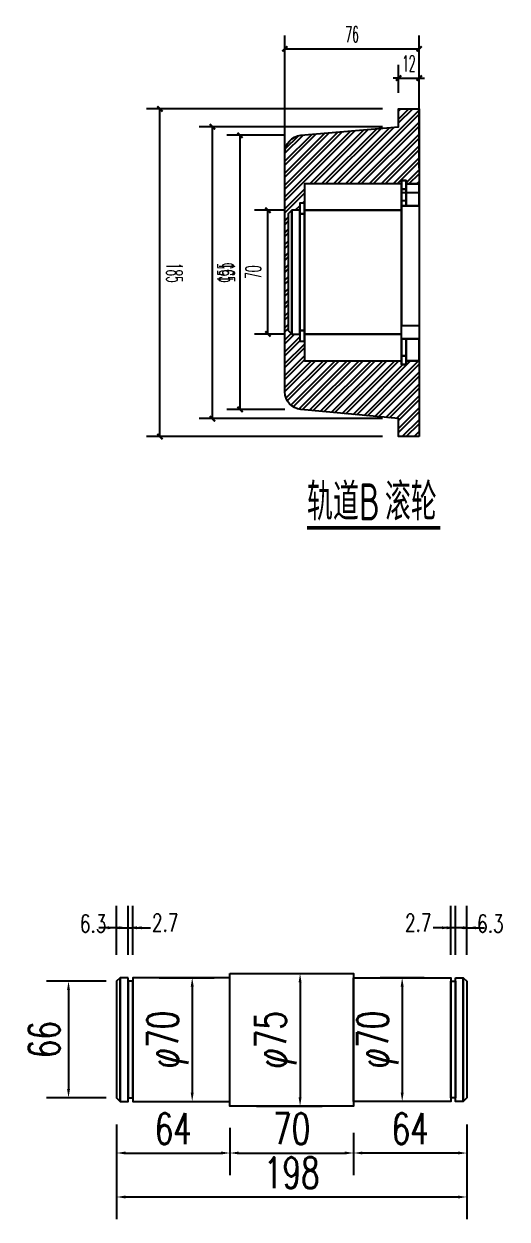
# Model space of a CAD drawing. Header units: millimetres. Extents: x -1443632 to -1307761, y 1430256 to 1527696.
# Drawn here: x -1430586 to -1430313, y 1501398 to 1502074 of the extents above; entities that cross this region are included whole.
import ezdxf

# ---------------------------------------------------------------- set-up
doc = ezdxf.new("R2010")
doc.units = ezdxf.units.MM
doc.header["$LTSCALE"] = 10
doc.layers.get('0').update_dxf_attribs({"linetype": 'CONTINUOUS'})
doc.layers.get('DEFPOINTS').update_dxf_attribs({"linetype": 'CONTINUOUS'})
for name, color, linetype in [('PUB_TEXT', 7, 'CONTINUOUS'), ('W-PLASTIC_RAILINGS塑木栏杆', 6, 'CONTINUOUS'), ('WALL', 9, 'CONTINUOUS'), ('景-通用-文字', 7, 'CONTINUOUS'), ('钢', 172, 'CONTINUOUS')]:
    doc.layers.add(name, color=color, linetype=linetype)
doc.styles.add('_TCH_DIM_T3', font='SIMPLEX.shx', dxfattribs={"width": 0.494118, "bigfont": 'GBCBIG.shx'})
doc.styles.get("Standard").update_dxf_attribs({"font": 'tssdeng.shx', "width": 0.7, "bigfont": 'hztxt.shx'})
doc.styles.add('STANDARD_T3', font='simplex.shx', dxfattribs={"width": 0.7, "bigfont": 'gbcbig.shx'})
doc.dimstyles.new('_TCH_ARCH&&3', dxfattribs={"dimtxt": 8.925, "dimasz": 3, "dimexe": 7.5, "dimexo": 9, "dimgap": 3.7875, "dimtad": 1, "dimdec": 0, "dimzin": 0, "dimdsep": 46, "dimtxsty": '_TCH_DIM_T3', "dimblk": 'ARCHTICK', "dimcen": 0.09, "dimclrt": 7, "dimazin": 2, "dimtfac": 1, "dimtdec": 0, "dimtix": 1, "dimtmove": 2, "dimatfit": 3, "dimfxl": 0, "dimtolj": 1, "dimtzin": 0, "dimarcsym": 0})
doc.dimstyles.new('W&&5', dxfattribs={"dimtxt": 17.5, "dimasz": 5, "dimexe": 12.5, "dimexo": 15, "dimgap": 5, "dimtad": 1, "dimdec": 0, "dimzin": 0, "dimdsep": 46, "dimtxsty": 'STANDARD_T3', "dimcen": 0.09, "dimclrd": 1, "dimclre": 1, "dimclrt": 7, "dimazin": 2, "dimtfac": 1, "dimtdec": 0, "dimtix": 1, "dimtmove": 2, "dimatfit": 3, "dimfxl": 0, "dimtolj": 1, "dimtzin": 0, "dimarcsym": 0})

# ---------------------------------------------------------------- blocks, each defined once
blk = doc.blocks.new('*D675')
at = {"layer": 'DEFPOINTS', "color": 0, "transparency": 16777216}
for p in [(-1430524.65, 1501534.8), (-1430524.65, 1501464.79), (-1430491.04, 1501464.79)]:
    blk.add_point(p, dxfattribs=at)
at = {"layer": 'W-PLASTIC_RAILINGS塑木栏杆', "color": 1, "lineweight": -2, "transparency": 16777216}
for p, q in [((-1430509.65, 1501534.8), (-1430478.54, 1501534.8)), ((-1430491.04, 1501529.8), (-1430491.04, 1501469.79)), ((-1430509.65, 1501464.79), (-1430478.54, 1501464.79))]:
    blk.add_line(p, q, dxfattribs=at)
at = {"layer": 'W-PLASTIC_RAILINGS塑木栏杆', "color": 1, "transparency": 16777216}
for points in [[(-1430491.87, 1501529.8), (-1430490.21, 1501529.8), (-1430491.04, 1501534.8)], [(-1430491.87, 1501469.79), (-1430490.21, 1501469.79), (-1430491.04, 1501464.79)]]:
    blk.add_solid(points, dxfattribs=at)
at = {"layer": 'W-PLASTIC_RAILINGS塑木栏杆', "color": 7, "transparency": 16777216, "insert": (-1430504.79, 1501499.79), "char_height": 17.5, "attachment_point": 5, "rotation": 90, "style": 'STANDARD_T3'}
blk.add_mtext('\\A1;φ70', dxfattribs=at)
blk = doc.blocks.new('*D682')
at = {"layer": 'DEFPOINTS', "color": 0, "transparency": 16777216}
for p in [(-1430469.75, 1501537.25), (-1430469.75, 1501462.12), (-1430430.03, 1501462.12)]:
    blk.add_point(p, dxfattribs=at)
at = {"layer": 'W-PLASTIC_RAILINGS塑木栏杆', "color": 1, "lineweight": -2, "transparency": 16777216}
for p, q in [((-1430454.75, 1501537.25), (-1430417.53, 1501537.25)), ((-1430430.03, 1501532.25), (-1430430.03, 1501467.12)), ((-1430454.75, 1501462.12), (-1430417.53, 1501462.12))]:
    blk.add_line(p, q, dxfattribs=at)
at = {"layer": 'W-PLASTIC_RAILINGS塑木栏杆', "color": 1, "transparency": 16777216}
for points in [[(-1430430.86, 1501532.25), (-1430429.19, 1501532.25), (-1430430.03, 1501537.25)], [(-1430430.86, 1501467.12), (-1430429.19, 1501467.12), (-1430430.03, 1501462.12)]]:
    blk.add_solid(points, dxfattribs=at)
at = {"layer": 'W-PLASTIC_RAILINGS塑木栏杆', "color": 7, "transparency": 16777216, "insert": (-1430443.78, 1501499.68), "char_height": 17.5, "attachment_point": 5, "rotation": 90, "style": 'STANDARD_T3'}
blk.add_mtext('\\A1;φ75', dxfattribs=at)
blk = doc.blocks.new('*D683')
at = {"layer": 'DEFPOINTS', "color": 0, "transparency": 16777216}
for p in [(-1430524.65, 1501532.8), (-1430561, 1501466.79), (-1430524.65, 1501466.79)]:
    blk.add_point(p, dxfattribs=at)
at = {"layer": 'W-PLASTIC_RAILINGS塑木栏杆', "color": 1, "lineweight": -2, "transparency": 16777216}
for p, q in [((-1430539.65, 1501532.8), (-1430573.5, 1501532.8)), ((-1430561, 1501527.8), (-1430561, 1501471.79)), ((-1430539.65, 1501466.79), (-1430573.5, 1501466.79))]:
    blk.add_line(p, q, dxfattribs=at)
at = {"layer": 'W-PLASTIC_RAILINGS塑木栏杆', "color": 1, "transparency": 16777216}
for points in [[(-1430561.83, 1501527.8), (-1430560.17, 1501527.8), (-1430561, 1501532.8)], [(-1430561.83, 1501471.79), (-1430560.17, 1501471.79), (-1430561, 1501466.79)]]:
    blk.add_solid(points, dxfattribs=at)
at = {"layer": 'W-PLASTIC_RAILINGS塑木栏杆', "color": 7, "transparency": 16777216, "insert": (-1430574.75, 1501499.79), "char_height": 17.5, "attachment_point": 5, "rotation": 90, "style": 'STANDARD_T3'}
blk.add_mtext('\\A1;66', dxfattribs=at)
blk = doc.blocks.new('*D684')
at = {"layer": 'DEFPOINTS', "color": 0, "transparency": 16777216}
for p in [(-1430527.32, 1501563.06), (-1430533.77, 1501532.8), (-1430527.32, 1501532.8)]:
    blk.add_point(p, dxfattribs=at)
at = {"layer": 'W-PLASTIC_RAILINGS塑木栏杆', "color": 1, "lineweight": -2, "transparency": 16777216}
for p, q in [((-1430533.77, 1501547.8), (-1430533.77, 1501575.56)), ((-1430527.32, 1501547.8), (-1430527.32, 1501575.56)), ((-1430538.77, 1501563.06), (-1430543.77, 1501563.06)), ((-1430533.77, 1501563.06), (-1430527.32, 1501563.06)), ((-1430522.32, 1501563.06), (-1430517.32, 1501563.06))]:
    blk.add_line(p, q, dxfattribs=at)
at = {"layer": 'W-PLASTIC_RAILINGS塑木栏杆', "color": 1, "transparency": 16777216}
for points in [[(-1430538.77, 1501563.9), (-1430538.77, 1501562.23), (-1430533.77, 1501563.06)], [(-1430522.32, 1501563.9), (-1430522.32, 1501562.23), (-1430527.32, 1501563.06)]]:
    blk.add_solid(points, dxfattribs=at)
at = {"layer": 'W-PLASTIC_RAILINGS塑木栏杆', "color": 7, "transparency": 16777216, "insert": (-1430547.07, 1501565.42), "char_height": 10, "attachment_point": 5, "style": 'STANDARD_T3'}
blk.add_mtext('\\A1;6.3', dxfattribs=at)
blk = doc.blocks.new('*D676')
at = {"layer": 'DEFPOINTS', "color": 0, "transparency": 16777216}
for p in [(-1430524.65, 1501563.06), (-1430527.32, 1501532.8), (-1430524.65, 1501532.8)]:
    blk.add_point(p, dxfattribs=at)
at = {"layer": 'W-PLASTIC_RAILINGS塑木栏杆', "color": 1, "lineweight": -2, "transparency": 16777216}
for p, q in [((-1430527.32, 1501547.8), (-1430527.32, 1501575.56)), ((-1430524.65, 1501547.8), (-1430524.65, 1501575.56)), ((-1430532.32, 1501563.06), (-1430537.32, 1501563.06)), ((-1430527.32, 1501563.06), (-1430524.65, 1501563.06)), ((-1430519.65, 1501563.06), (-1430514.65, 1501563.06))]:
    blk.add_line(p, q, dxfattribs=at)
at = {"layer": 'W-PLASTIC_RAILINGS塑木栏杆', "color": 1, "transparency": 16777216}
for points in [[(-1430532.32, 1501563.9), (-1430532.32, 1501562.23), (-1430527.32, 1501563.06)], [(-1430519.65, 1501563.9), (-1430519.65, 1501562.23), (-1430524.65, 1501563.06)]]:
    blk.add_solid(points, dxfattribs=at)
at = {"layer": 'W-PLASTIC_RAILINGS塑木栏杆', "color": 7, "transparency": 16777216, "insert": (-1430506.31, 1501565.95), "char_height": 10, "attachment_point": 5, "style": 'STANDARD_T3'}
blk.add_mtext('\\A1;2.7', dxfattribs=at)
blk = doc.blocks.new('*D677')
at = {"layer": 'DEFPOINTS', "color": 0, "transparency": 16777216}
for p in [(-1430342.17, 1501563.06), (-1430342.17, 1501532.8), (-1430335.72, 1501532.8)]:
    blk.add_point(p, dxfattribs=at)
at = {"layer": 'W-PLASTIC_RAILINGS塑木栏杆', "color": 1, "lineweight": -2, "transparency": 16777216}
for p, q in [((-1430342.17, 1501547.8), (-1430342.17, 1501575.56)), ((-1430335.72, 1501547.8), (-1430335.72, 1501575.56)), ((-1430347.17, 1501563.06), (-1430352.17, 1501563.06)), ((-1430335.72, 1501563.06), (-1430342.17, 1501563.06)), ((-1430330.72, 1501563.06), (-1430325.72, 1501563.06))]:
    blk.add_line(p, q, dxfattribs=at)
at = {"layer": 'W-PLASTIC_RAILINGS塑木栏杆', "color": 1, "transparency": 16777216}
for points in [[(-1430347.17, 1501563.9), (-1430347.17, 1501562.23), (-1430342.17, 1501563.06)], [(-1430330.72, 1501563.9), (-1430330.72, 1501562.23), (-1430335.72, 1501563.06)]]:
    blk.add_solid(points, dxfattribs=at)
at = {"layer": 'W-PLASTIC_RAILINGS塑木栏杆', "color": 7, "transparency": 16777216, "insert": (-1430322.41, 1501565.42), "char_height": 10, "attachment_point": 5, "style": 'STANDARD_T3'}
blk.add_mtext('\\A1;6.3', dxfattribs=at)
blk = doc.blocks.new('*D678')
at = {"layer": 'DEFPOINTS', "color": 0, "transparency": 16777216}
for p in [(-1430344.83, 1501563.06), (-1430344.83, 1501532.8), (-1430342.17, 1501532.8)]:
    blk.add_point(p, dxfattribs=at)
at = {"layer": 'W-PLASTIC_RAILINGS塑木栏杆', "color": 1, "lineweight": -2, "transparency": 16777216}
for p, q in [((-1430344.83, 1501547.8), (-1430344.83, 1501575.56)), ((-1430342.17, 1501547.8), (-1430342.17, 1501575.56)), ((-1430349.83, 1501563.06), (-1430354.83, 1501563.06)), ((-1430342.17, 1501563.06), (-1430344.83, 1501563.06)), ((-1430337.17, 1501563.06), (-1430332.17, 1501563.06))]:
    blk.add_line(p, q, dxfattribs=at)
at = {"layer": 'W-PLASTIC_RAILINGS塑木栏杆', "color": 1, "transparency": 16777216}
for points in [[(-1430349.83, 1501563.9), (-1430349.83, 1501562.23), (-1430344.83, 1501563.06)], [(-1430337.17, 1501563.9), (-1430337.17, 1501562.23), (-1430342.17, 1501563.06)]]:
    blk.add_solid(points, dxfattribs=at)
at = {"layer": 'W-PLASTIC_RAILINGS塑木栏杆', "color": 7, "transparency": 16777216, "insert": (-1430363.17, 1501565.95), "char_height": 10, "attachment_point": 5, "style": 'STANDARD_T3'}
blk.add_mtext('\\A1;2.7', dxfattribs=at)
blk = doc.blocks.new('*D679')
at = {"layer": 'DEFPOINTS', "color": 0, "transparency": 16777216}
for p in [(-1430344.83, 1501534.8), (-1430372.28, 1501464.79), (-1430344.83, 1501464.79)]:
    blk.add_point(p, dxfattribs=at)
at = {"layer": 'W-PLASTIC_RAILINGS塑木栏杆', "color": 1, "lineweight": -2, "transparency": 16777216}
for p, q in [((-1430359.83, 1501534.8), (-1430384.78, 1501534.8)), ((-1430372.28, 1501529.8), (-1430372.28, 1501469.79)), ((-1430359.83, 1501464.79), (-1430384.78, 1501464.79))]:
    blk.add_line(p, q, dxfattribs=at)
at = {"layer": 'W-PLASTIC_RAILINGS塑木栏杆', "color": 1, "transparency": 16777216}
for points in [[(-1430373.12, 1501529.8), (-1430371.45, 1501529.8), (-1430372.28, 1501534.8)], [(-1430373.12, 1501469.79), (-1430371.45, 1501469.79), (-1430372.28, 1501464.79)]]:
    blk.add_solid(points, dxfattribs=at)
at = {"layer": 'W-PLASTIC_RAILINGS塑木栏杆', "color": 7, "transparency": 16777216, "insert": (-1430386.03, 1501499.79), "char_height": 17.5, "attachment_point": 5, "rotation": 90, "style": 'STANDARD_T3'}
blk.add_mtext('\\A1;φ70', dxfattribs=at)
blk = doc.blocks.new('*D685')
at = {"layer": 'DEFPOINTS', "color": 0, "transparency": 16777216}
for p in [(-1430533.77, 1501466.79), (-1430469.75, 1501464.79), (-1430469.75, 1501435.64)]:
    blk.add_point(p, dxfattribs=at)
at = {"layer": 'W-PLASTIC_RAILINGS塑木栏杆', "color": 1, "lineweight": -2, "transparency": 16777216}
for p, q in [((-1430533.77, 1501451.79), (-1430533.77, 1501423.14)), ((-1430469.75, 1501449.79), (-1430469.75, 1501423.14)), ((-1430528.77, 1501435.64), (-1430474.75, 1501435.64))]:
    blk.add_line(p, q, dxfattribs=at)
at = {"layer": 'W-PLASTIC_RAILINGS塑木栏杆', "color": 1, "transparency": 16777216}
for points in [[(-1430528.77, 1501436.48), (-1430528.77, 1501434.81), (-1430533.77, 1501435.64)], [(-1430474.75, 1501436.48), (-1430474.75, 1501434.81), (-1430469.75, 1501435.64)]]:
    blk.add_solid(points, dxfattribs=at)
at = {"layer": 'W-PLASTIC_RAILINGS塑木栏杆', "color": 7, "transparency": 16777216, "insert": (-1430501.76, 1501449.39), "char_height": 17.5, "attachment_point": 5, "style": 'STANDARD_T3'}
blk.add_mtext('\\A1;64', dxfattribs=at)
blk = doc.blocks.new('*D680')
at = {"layer": 'DEFPOINTS', "color": 0, "transparency": 16777216}
for p in [(-1430335.72, 1501466.79), (-1430399.73, 1501462.12), (-1430399.73, 1501435.64)]:
    blk.add_point(p, dxfattribs=at)
at = {"layer": 'W-PLASTIC_RAILINGS塑木栏杆', "color": 1, "lineweight": -2, "transparency": 16777216}
for p, q in [((-1430399.73, 1501447.12), (-1430399.73, 1501423.14)), ((-1430335.72, 1501451.79), (-1430335.72, 1501423.14)), ((-1430340.72, 1501435.64), (-1430394.73, 1501435.64))]:
    blk.add_line(p, q, dxfattribs=at)
at = {"layer": 'W-PLASTIC_RAILINGS塑木栏杆', "color": 1, "transparency": 16777216}
for points in [[(-1430394.73, 1501436.48), (-1430394.73, 1501434.81), (-1430399.73, 1501435.64)], [(-1430340.72, 1501436.48), (-1430340.72, 1501434.81), (-1430335.72, 1501435.64)]]:
    blk.add_solid(points, dxfattribs=at)
at = {"layer": 'W-PLASTIC_RAILINGS塑木栏杆', "color": 7, "transparency": 16777216, "insert": (-1430367.73, 1501449.39), "char_height": 17.5, "attachment_point": 5, "style": 'STANDARD_T3'}
blk.add_mtext('\\A1;64', dxfattribs=at)
blk = doc.blocks.new('*D681')
at = {"layer": 'DEFPOINTS', "color": 0, "transparency": 16777216}
for p in [(-1430533.77, 1501466.79), (-1430335.72, 1501466.79), (-1430335.72, 1501410.75)]:
    blk.add_point(p, dxfattribs=at)
at = {"layer": 'W-PLASTIC_RAILINGS塑木栏杆', "color": 1, "lineweight": -2, "transparency": 16777216}
for p, q in [((-1430533.77, 1501451.79), (-1430533.77, 1501398.25)), ((-1430335.72, 1501451.79), (-1430335.72, 1501398.25)), ((-1430528.77, 1501410.75), (-1430340.72, 1501410.75))]:
    blk.add_line(p, q, dxfattribs=at)
at = {"layer": 'W-PLASTIC_RAILINGS塑木栏杆', "color": 1, "transparency": 16777216}
for points in [[(-1430528.77, 1501411.58), (-1430528.77, 1501409.91), (-1430533.77, 1501410.75)], [(-1430340.72, 1501411.58), (-1430340.72, 1501409.91), (-1430335.72, 1501410.75)]]:
    blk.add_solid(points, dxfattribs=at)
at = {"layer": 'W-PLASTIC_RAILINGS塑木栏杆', "color": 7, "transparency": 16777216, "insert": (-1430434.74, 1501424.5), "char_height": 17.5, "attachment_point": 5, "style": 'STANDARD_T3'}
blk.add_mtext('\\A1;198', dxfattribs=at)
blk = doc.blocks.new('*D674')
at = {"layer": 'DEFPOINTS', "color": 0, "transparency": 16777216}
for p in [(-1430469.75, 1501462.12), (-1430399.73, 1501462.12), (-1430399.73, 1501435.64)]:
    blk.add_point(p, dxfattribs=at)
at = {"layer": 'W-PLASTIC_RAILINGS塑木栏杆', "color": 1, "lineweight": -2, "transparency": 16777216}
for p, q in [((-1430469.75, 1501447.12), (-1430469.75, 1501423.14)), ((-1430399.73, 1501447.12), (-1430399.73, 1501423.14)), ((-1430464.75, 1501435.64), (-1430404.73, 1501435.64))]:
    blk.add_line(p, q, dxfattribs=at)
at = {"layer": 'W-PLASTIC_RAILINGS塑木栏杆', "color": 1, "transparency": 16777216}
for points in [[(-1430464.75, 1501436.48), (-1430464.75, 1501434.81), (-1430469.75, 1501435.64)], [(-1430404.73, 1501436.48), (-1430404.73, 1501434.81), (-1430399.73, 1501435.64)]]:
    blk.add_solid(points, dxfattribs=at)
at = {"layer": 'W-PLASTIC_RAILINGS塑木栏杆', "color": 7, "transparency": 16777216, "insert": (-1430434.74, 1501449.39), "char_height": 17.5, "attachment_point": 5, "style": 'STANDARD_T3'}
blk.add_mtext('\\A1;70', dxfattribs=at)
blk = doc.blocks.new('_ARCHTICK')
at = {"color": 0, "linetype": 'ByBlock', "const_width": 0.4}
blk.add_lwpolyline([(-0.5, -0.5), (0.5, 0.5)], dxfattribs=at)
blk = doc.blocks.new('*D928')
at = {"layer": 'DEFPOINTS', "color": 0, "transparency": 16777216}
for p in [(-1430362.67, 1502043.85), (-1430374.36, 1502026.43), (-1430362.67, 1502026.43)]:
    blk.add_point(p, dxfattribs=at)
at = {"layer": '景-通用-文字', "color": 0, "lineweight": -2, "transparency": 16777216}
for p, q in [((-1430374.36, 1502035.43), (-1430374.36, 1502051.35)), ((-1430362.67, 1502035.43), (-1430362.67, 1502051.35)), ((-1430374.36, 1502043.85), (-1430377.36, 1502043.85)), ((-1430374.36, 1502043.85), (-1430362.67, 1502043.85)), ((-1430362.67, 1502043.85), (-1430359.67, 1502043.85))]:
    blk.add_line(p, q, dxfattribs=at)
at = {"layer": '景-通用-文字', "color": 0, "lineweight": -2, "transparency": 16777216, "xscale": 3, "yscale": 3, "zscale": 3}
blk.add_blockref('_ARCHTICK', (-1430374.36, 1502043.85), dxfattribs=at)
at = {"layer": '景-通用-文字', "color": 0, "lineweight": -2, "transparency": 16777216, "xscale": 3, "yscale": 3, "zscale": 3, "rotation": 180}
blk.add_blockref('_ARCHTICK', (-1430362.67, 1502043.85), dxfattribs=at)
at = {"layer": '景-通用-文字', "color": 7, "transparency": 16777216, "insert": (-1430368.51, 1502052.1), "char_height": 8.925, "attachment_point": 5, "style": '_TCH_DIM_T3'}
blk.add_mtext('\\A1;12', dxfattribs=at)
blk = doc.blocks.new('*D929')
at = {"layer": 'DEFPOINTS', "color": 0, "transparency": 16777216}
for p in [(-1430362.67, 1502060.37), (-1430438.66, 1501983.91), (-1430362.67, 1501983.91)]:
    blk.add_point(p, dxfattribs=at)
at = {"layer": '景-通用-文字', "color": 0, "lineweight": -2, "transparency": 16777216}
for p, q in [((-1430438.66, 1501992.91), (-1430438.66, 1502067.87)), ((-1430362.67, 1501992.91), (-1430362.67, 1502067.87)), ((-1430438.66, 1502060.37), (-1430362.67, 1502060.37))]:
    blk.add_line(p, q, dxfattribs=at)
at = {"layer": '景-通用-文字', "color": 0, "lineweight": -2, "transparency": 16777216, "xscale": 3, "yscale": 3, "zscale": 3, "rotation": 180}
blk.add_blockref('_ARCHTICK', (-1430438.66, 1502060.37), dxfattribs=at)
at = {"layer": '景-通用-文字', "color": 0, "lineweight": -2, "transparency": 16777216, "xscale": 3, "yscale": 3, "zscale": 3}
blk.add_blockref('_ARCHTICK', (-1430362.67, 1502060.37), dxfattribs=at)
at = {"layer": '景-通用-文字', "color": 7, "transparency": 16777216, "insert": (-1430400.66, 1502068.62), "char_height": 8.925, "attachment_point": 5, "style": '_TCH_DIM_T3'}
blk.add_mtext('\\A1;76', dxfattribs=at)
blk = doc.blocks.new('*D930')
at = {"layer": 'DEFPOINTS', "color": 0, "transparency": 16777216}
for p in [(-1430509.32, 1502026.43), (-1430374.36, 1502026.43), (-1430374.35, 1501840.97)]:
    blk.add_point(p, dxfattribs=at)
at = {"layer": '景-通用-文字', "color": 0, "lineweight": -2, "transparency": 16777216}
for p, q in [((-1430383.36, 1502026.43), (-1430516.82, 1502026.43)), ((-1430509.31, 1501840.96), (-1430509.32, 1502026.43)), ((-1430383.35, 1501840.97), (-1430516.81, 1501840.96))]:
    blk.add_line(p, q, dxfattribs=at)
at = {"layer": '景-通用-文字', "color": 0, "lineweight": -2, "transparency": 16777216, "xscale": 3, "yscale": 3, "zscale": 3}
for p, rotation in [((-1430509.32, 1502026.43), 90.00282800344456), ((-1430509.31, 1501840.96), 270.0028280034446)]:
    blk.add_blockref('_ARCHTICK', p, dxfattribs=dict(at, rotation=rotation))
at = {"layer": '景-通用-文字', "color": 7, "transparency": 16777216, "insert": (-1430501.07, 1501933.7), "char_height": 8.925, "attachment_point": 5, "rotation": 270.00283, "style": '_TCH_DIM_T3'}
blk.add_mtext('\\A1;185', dxfattribs=at)
blk = doc.blocks.new('*D931')
at = {"layer": 'DEFPOINTS', "color": 0, "transparency": 16777216}
for p in [(-1430464, 1502011.45), (-1430429.65, 1502011.45), (-1430429.65, 1501856.35)]:
    blk.add_point(p, dxfattribs=at)
at = {"layer": '景-通用-文字', "color": 0, "lineweight": -2, "transparency": 16777216}
for p, q in [((-1430438.65, 1502011.45), (-1430471.5, 1502011.45)), ((-1430464, 1501856.35), (-1430464, 1502011.45)), ((-1430438.65, 1501856.35), (-1430471.5, 1501856.35))]:
    blk.add_line(p, q, dxfattribs=at)
at = {"layer": '景-通用-文字', "color": 0, "lineweight": -2, "transparency": 16777216, "xscale": 3, "yscale": 3, "zscale": 3}
for p, rotation in [((-1430464, 1502011.45), 90), ((-1430464, 1501856.35), 270)]:
    blk.add_blockref('_ARCHTICK', p, dxfattribs=dict(at, rotation=rotation))
at = {"layer": '景-通用-文字', "color": 7, "transparency": 16777216, "insert": (-1430472.25, 1501933.9), "char_height": 8.925, "attachment_point": 5, "rotation": 90, "style": '_TCH_DIM_T3'}
blk.add_mtext('\\A1;155', dxfattribs=at)
blk = doc.blocks.new('*D932')
at = {"layer": 'DEFPOINTS', "color": 0, "transparency": 16777216}
for p in [(-1430479.64, 1502016.26), (-1430374.36, 1502016.27), (-1430374.35, 1501851.13)]:
    blk.add_point(p, dxfattribs=at)
at = {"layer": '景-通用-文字', "color": 0, "lineweight": -2, "transparency": 16777216}
for p, q in [((-1430383.36, 1502016.27), (-1430487.14, 1502016.26)), ((-1430479.63, 1501851.13), (-1430479.64, 1502016.26)), ((-1430383.35, 1501851.13), (-1430487.13, 1501851.13))]:
    blk.add_line(p, q, dxfattribs=at)
at = {"layer": '景-通用-文字', "color": 0, "lineweight": -2, "transparency": 16777216, "xscale": 3, "yscale": 3, "zscale": 3}
for p, rotation in [((-1430479.64, 1502016.26), 90.00321036310574), ((-1430479.63, 1501851.13), 270.0032103631057)]:
    blk.add_blockref('_ARCHTICK', p, dxfattribs=dict(at, rotation=rotation))
at = {"layer": '景-通用-文字', "color": 7, "transparency": 16777216, "insert": (-1430471.38, 1501933.7), "char_height": 8.925, "attachment_point": 5, "rotation": 270.00321, "style": '_TCH_DIM_T3'}
blk.add_mtext('\\A1;165', dxfattribs=at)
blk = doc.blocks.new('*D933')
at = {"layer": 'DEFPOINTS', "color": 0, "transparency": 16777216}
for p in [(-1430448.24, 1501969.02), (-1430430.25, 1501969.02), (-1430430.25, 1501899)]:
    blk.add_point(p, dxfattribs=at)
at = {"layer": '景-通用-文字', "color": 0, "lineweight": -2, "transparency": 16777216}
for p, q in [((-1430439.25, 1501969.02), (-1430455.74, 1501969.02)), ((-1430448.24, 1501899), (-1430448.24, 1501969.02)), ((-1430439.25, 1501899), (-1430455.74, 1501899))]:
    blk.add_line(p, q, dxfattribs=at)
at = {"layer": '景-通用-文字', "color": 0, "lineweight": -2, "transparency": 16777216, "xscale": 3, "yscale": 3, "zscale": 3}
for p, rotation in [((-1430448.24, 1501969.02), 90), ((-1430448.24, 1501899), 270)]:
    blk.add_blockref('_ARCHTICK', p, dxfattribs=dict(at, rotation=rotation))
at = {"layer": '景-通用-文字', "color": 7, "transparency": 16777216, "insert": (-1430456.49, 1501934.01), "char_height": 8.925, "attachment_point": 5, "rotation": 90, "style": '_TCH_DIM_T3'}
blk.add_mtext('\\A1;70', dxfattribs=at)

msp = doc.modelspace()

# ---------------------------------------------------------------- hatches: boundary and pattern name
at = {"layer": 'WALL'}
h = msp.add_hatch(dxfattribs=at)
h.set_pattern_fill('ANSI32', color=256)
h.set_pattern_definition([(45, (-3000637.5837, -913226.294), (-3.3675960454, 3.3675960454), []), (45, (-3000635.3387, -913226.294), (-3.3675960454, 3.3675960454), [])])
edge = h.paths.add_edge_path()
edge.add_line((-1430429.64, 1501856.35), (-1430374.35, 1501851.13))
edge.add_line((-1430374.35, 1501851.13), (-1430374.35, 1501840.97))
edge.add_line((-1430374.35, 1501840.97), (-1430362.66, 1501840.97))
edge.add_line((-1430362.66, 1501840.97), (-1430362.67, 1501883.76))
edge.add_line((-1430362.67, 1501883.76), (-1430370.01, 1501883.76))
edge.add_line((-1430370.01, 1501883.76), (-1430370.01, 1501881.76))
edge.add_line((-1430370.01, 1501881.76), (-1430372.68, 1501881.76))
edge.add_line((-1430372.68, 1501881.76), (-1430372.68, 1501883.89))
edge.add_line((-1430372.68, 1501883.89), (-1430427.58, 1501883.89))
edge.add_line((-1430427.58, 1501883.89), (-1430427.58, 1501895))
edge.add_line((-1430427.58, 1501895), (-1430430.25, 1501895))
edge.add_line((-1430430.25, 1501895), (-1430430.25, 1501899))
edge.add_line((-1430430.25, 1501899), (-1430434.69, 1501899))
edge.add_line((-1430434.69, 1501899), (-1430436.69, 1501901))
edge.add_line((-1430436.69, 1501901), (-1430436.69, 1501967.02))
edge.add_line((-1430436.69, 1501967.02), (-1430434.69, 1501969.02))
edge.add_line((-1430434.69, 1501969.02), (-1430430.25, 1501969.02))
edge.add_line((-1430430.25, 1501969.02), (-1430430.25, 1501973.02))
edge.add_line((-1430430.25, 1501973.02), (-1430427.58, 1501973.02))
edge.add_line((-1430427.58, 1501973.02), (-1430427.58, 1501983.91))
edge.add_line((-1430427.58, 1501983.91), (-1430372.68, 1501983.91))
edge.add_line((-1430372.68, 1501983.91), (-1430372.68, 1501985.91))
edge.add_line((-1430372.68, 1501985.91), (-1430370.01, 1501985.91))
edge.add_line((-1430370.01, 1501985.91), (-1430370.01, 1501983.91))
edge.add_line((-1430370.01, 1501983.91), (-1430362.67, 1501983.91))
edge.add_line((-1430362.67, 1501983.91), (-1430362.67, 1502026.43))
edge.add_line((-1430362.67, 1502026.43), (-1430374.36, 1502026.43))
edge.add_line((-1430374.36, 1502026.43), (-1430374.36, 1502016.21))
edge.add_line((-1430374.36, 1502016.21), (-1430429.65, 1502011.45))
edge.add_arc((-1430428.66, 1502001.5), 10, 95.71059, 180)
edge.add_line((-1430438.66, 1502001.5), (-1430438.66, 1501866.3))
edge.add_arc((-1430428.66, 1501866.3), 10, 180, 264.321)

# ---------------------------------------------------------------- linework, layer by layer
at = {"layer": '景-通用-文字', "color": 3, "const_width": 2.1}
msp.add_lwpolyline([(-1430426.17, 1501789.31), (-1430350.79, 1501789.31)], dxfattribs=at)
at = {"layer": '钢', "color": 140}
msp.add_line((-1430362.67, 1501971.46), (-1430362.67, 1501896.34), dxfattribs=at)
msp.add_lwpolyline([(-1430362.66, 1501840.97), (-1430374.35, 1501840.97), (-1430374.35, 1501851.13), (-1430429.65, 1501856.35, -0.385314), (-1430438.66, 1501866.3), (-1430438.66, 1502001.5, -0.385314), (-1430429.65, 1502011.45), (-1430374.36, 1502016.21), (-1430374.36, 1502026.43), (-1430362.67, 1502026.43), (-1430362.67, 1502026.43), (-1430362.67, 1501978.9), (-1430372.67, 1501978.9), (-1430372.67, 1501903.9), (-1430362.67, 1501903.9)], format="xyb", close=True, dxfattribs=at)
for points in [[(-1430372.68, 1501983.91), (-1430427.58, 1501983.91), (-1430427.58, 1501969.02), (-1430372.68, 1501969.02)], [(-1430372.68, 1501985.91), (-1430370.01, 1501985.91), (-1430370.01, 1501971.46), (-1430372.68, 1501971.46)], [(-1430370.01, 1501985.91), (-1430372.68, 1501985.91), (-1430372.68, 1501981.02), (-1430370.01, 1501981.02)], [(-1430370.01, 1501981.02), (-1430372.68, 1501981.02), (-1430372.68, 1501971.46), (-1430370.01, 1501971.46)], [(-1430370.01, 1501983.91), (-1430362.68, 1501983.91), (-1430362.68, 1501971.46), (-1430370.01, 1501971.46)], [(-1430362.68, 1501983.91), (-1430370.01, 1501983.91), (-1430370.01, 1501971.46), (-1430362.68, 1501971.46)], [(-1430427.58, 1501973.02), (-1430430.25, 1501973.02), (-1430430.25, 1501967.02), (-1430427.58, 1501967.02)], [(-1430372.68, 1501974.58), (-1430370.01, 1501974.58), (-1430370.01, 1501971.46), (-1430372.68, 1501971.46)], [(-1430430.25, 1501969.02), (-1430434.69, 1501969.02), (-1430434.69, 1501899), (-1430430.25, 1501899)], [(-1430427.58, 1501967.02), (-1430430.25, 1501967.02), (-1430430.25, 1501901), (-1430427.58, 1501901)], [(-1430372.68, 1501969.02), (-1430427.58, 1501969.02), (-1430427.58, 1501899), (-1430372.68, 1501899)], [(-1430427.58, 1501901), (-1430430.25, 1501901), (-1430430.25, 1501895), (-1430427.58, 1501895)], [(-1430372.68, 1501899), (-1430427.58, 1501899), (-1430427.58, 1501883.89), (-1430372.68, 1501883.89)], [(-1430372.68, 1501881.76), (-1430370.01, 1501881.76), (-1430370.01, 1501896.21), (-1430372.68, 1501896.21)], [(-1430370.01, 1501886.65), (-1430372.68, 1501886.65), (-1430372.68, 1501896.21), (-1430370.01, 1501896.21)], [(-1430370.01, 1501883.76), (-1430362.68, 1501883.76), (-1430362.68, 1501896.21), (-1430370.01, 1501896.21)], [(-1430362.68, 1501883.76), (-1430370.01, 1501883.76), (-1430370.01, 1501896.21), (-1430362.68, 1501896.21)], [(-1430370.01, 1501881.76), (-1430372.68, 1501881.76), (-1430372.68, 1501886.65), (-1430370.01, 1501886.65)], [(-1430527.32, 1501534.8), (-1430531.76, 1501534.8), (-1430531.76, 1501464.79), (-1430527.32, 1501464.79)], [(-1430469.75, 1501534.8), (-1430524.65, 1501534.8), (-1430524.65, 1501464.79), (-1430469.75, 1501464.79)], [(-1430469.75, 1501537.25), (-1430399.73, 1501537.25), (-1430399.73, 1501462.12), (-1430469.75, 1501462.12)], [(-1430399.73, 1501534.8), (-1430344.83, 1501534.8), (-1430344.83, 1501464.79), (-1430399.73, 1501464.79)], [(-1430342.17, 1501534.8), (-1430337.72, 1501534.8), (-1430337.72, 1501464.79), (-1430342.17, 1501464.79)], [(-1430524.65, 1501532.8), (-1430527.32, 1501532.8), (-1430527.32, 1501466.79), (-1430524.65, 1501466.79)], [(-1430344.83, 1501532.8), (-1430342.17, 1501532.8), (-1430342.17, 1501466.79), (-1430344.83, 1501466.79)]]:
    msp.add_lwpolyline(points, close=True, dxfattribs=at)
for points in [[(-1430434.69, 1501899), (-1430434.69, 1501969.02), (-1430436.69, 1501967.02), (-1430436.69, 1501901), (-1430434.69, 1501899)], [(-1430531.76, 1501464.79), (-1430531.76, 1501534.8), (-1430533.77, 1501532.8), (-1430533.77, 1501466.79), (-1430531.76, 1501464.79)], [(-1430337.72, 1501464.79), (-1430337.72, 1501534.8), (-1430335.72, 1501532.8), (-1430335.72, 1501466.79), (-1430337.72, 1501464.79)]]:
    msp.add_lwpolyline(points, dxfattribs=at)

# ---------------------------------------------------------------- texts
at = {"layer": 'PUB_TEXT', "color": 7, "width": 0.7}
for s, p in [('轨道', (-1430426.17, 1501793.51)), ('B', (-1430396.77, 1501793.51)), ('滚轮', (-1430382.07, 1501793.51))]:
    msp.add_text(s, height=21, dxfattribs=at).set_placement(p)

# ---------------------------------------------------------------- dimensions: what is measured, and where the dimension line sits
at = {"layer": 'W-PLASTIC_RAILINGS塑木栏杆'}
for base, p1, p2, text, picture, middle in [((-1430527.32, 1501563.06), (-1430533.77, 1501532.8), (-1430527.32, 1501532.8), '6.3', '*D684', (-1430547.07, 1501565.42)), ((-1430524.65, 1501563.06), (-1430527.32, 1501532.8), (-1430524.65, 1501532.8), '2.7', '*D676', (-1430506.31, 1501565.95))]:
    dim = msp.add_linear_dim(base=base, p1=p1, p2=p2, text=text, dimstyle='W&&5', override={"dimtxt": 10}, dxfattribs=at)
    dim.commit()
    dim.dimension.update_dxf_attribs({"geometry": picture, "text_midpoint": middle, "dimtype": 128})
for base, p1, p2, text, picture, middle in [((-1430344.83, 1501563.06), (-1430342.17, 1501532.8), (-1430344.83, 1501532.8), '2.7', '*D678', (-1430363.17, 1501565.95)), ((-1430342.17, 1501563.06), (-1430335.72, 1501532.8), (-1430342.17, 1501532.8), '6.3', '*D677', (-1430322.41, 1501565.42))]:
    dim = msp.add_linear_dim(base=base, p1=p1, p2=p2, angle=180, text=text, dimstyle='W&&5', override={"dimtxt": 10}, dxfattribs=at)
    dim.commit()
    dim.dimension.update_dxf_attribs({"geometry": picture, "text_midpoint": middle, "dimtype": 128})
for base, p1, p2, picture, middle in [((-1430491.04, 1501464.79), (-1430524.65, 1501534.8), (-1430524.65, 1501464.79), '*D675', (-1430504.79, 1501499.79)), ((-1430430.03, 1501462.12), (-1430469.75, 1501537.25), (-1430469.75, 1501462.12), '*D682', (-1430443.78, 1501499.68)), ((-1430372.28, 1501464.79), (-1430344.83, 1501534.8), (-1430344.83, 1501464.79), '*D679', (-1430386.03, 1501499.79))]:
    dim = msp.add_linear_dim(base=base, p1=p1, p2=p2, angle=90, text='φ<>', dimstyle='W&&5', dxfattribs=at)
    dim.commit()
    dim.dimension.update_dxf_attribs({"geometry": picture, "text_midpoint": middle})
for base, p1, p2, angle, picture, middle in [((-1430561, 1501466.79), (-1430524.65, 1501532.8), (-1430524.65, 1501466.79), 90, '*D683', (-1430574.75, 1501499.79)), ((-1430399.73, 1501435.64), (-1430335.72, 1501466.79), (-1430399.73, 1501462.12), 180, '*D680', (-1430367.73, 1501449.39))]:
    dim = msp.add_linear_dim(base=base, p1=p1, p2=p2, angle=angle, dimstyle='W&&5', dxfattribs=at)
    dim.commit()
    dim.dimension.update_dxf_attribs({"geometry": picture, "text_midpoint": middle})
for base, p1, p2, picture, middle in [((-1430469.75, 1501435.64), (-1430533.77, 1501466.79), (-1430469.75, 1501464.79), '*D685', (-1430501.76, 1501449.39)), ((-1430335.72, 1501410.75), (-1430533.77, 1501466.79), (-1430335.72, 1501466.79), '*D681', (-1430434.74, 1501424.5)), ((-1430399.73, 1501435.64), (-1430469.75, 1501462.12), (-1430399.73, 1501462.12), '*D674', (-1430434.74, 1501449.39))]:
    dim = msp.add_linear_dim(base=base, p1=p1, p2=p2, dimstyle='W&&5', dxfattribs=at)
    dim.commit()
    dim.dimension.update_dxf_attribs({"geometry": picture, "text_midpoint": middle})
at = {"layer": '景-通用-文字', "color": 1}
for p1, p2, distance, picture, middle in [((-1430438.66, 1501983.91), (-1430362.67, 1501983.91), 76.46, '*D929', (-1430400.66, 1502068.62)), ((-1430374.36, 1502026.43), (-1430362.67, 1502026.43), 17.42, '*D928', (-1430368.51, 1502052.1)), ((-1430374.35, 1501840.97), (-1430374.36, 1502026.43), 134.97, '*D930', (-1430501.07, 1501933.7)), ((-1430374.35, 1501851.13), (-1430374.36, 1502016.27), 105.28, '*D932', (-1430471.38, 1501933.7)), ((-1430429.65, 1501856.35), (-1430429.65, 1502011.45), 34.35, '*D931', (-1430472.25, 1501933.9)), ((-1430430.25, 1501899), (-1430430.25, 1501969.02), 18, '*D933', (-1430456.49, 1501934.01))]:
    dim = msp.add_aligned_dim(p1=p1, p2=p2, distance=distance, dimstyle='_TCH_ARCH&&3', dxfattribs=at)
    dim.commit()
    dim.dimension.update_dxf_attribs({"geometry": picture, "text_midpoint": middle})

doc.saveas('drawing.dxf')
